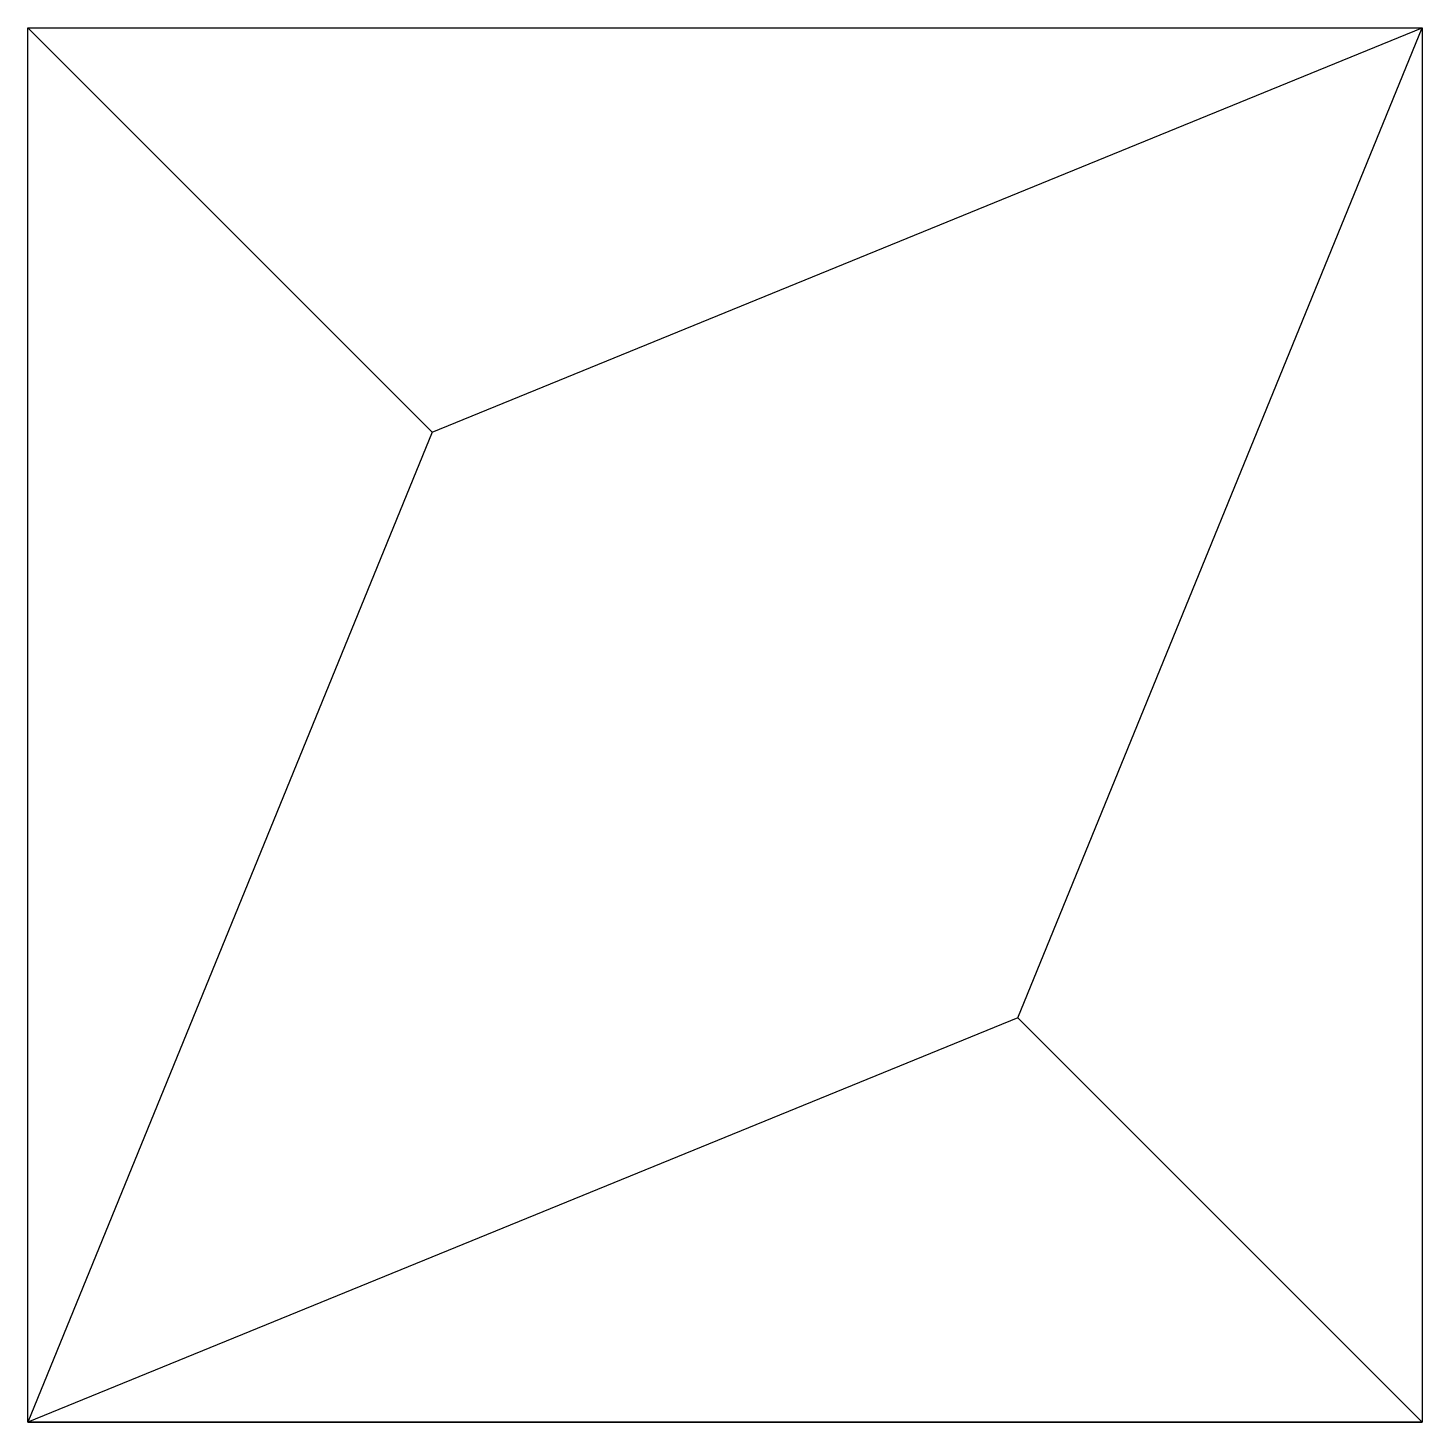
# Model space of a CAD drawing. Header units: millimetres. Extents: x 95.7 to 115.7, y 217 to 237.
import ezdxf

# ---------------------------------------------------------------- set-up
doc = ezdxf.new("R2010")
doc.units = ezdxf.units.MM
doc.layers.add('mattonella', color=7, linetype='Continuous')

msp = doc.modelspace()

# ---------------------------------------------------------------- linework, layer by layer
at = {"layer": 'mattonella'}
for p, q in [((95.693, 237.018), (101.493, 231.218)), ((101.493, 231.218), (115.693, 237.018)), ((109.893, 222.818), (115.693, 237.018)), ((101.493, 231.218), (95.693, 217.018)), ((109.893, 222.818), (95.693, 217.018)), ((115.693, 217.018), (109.893, 222.818)), ((95.693, 217.018), (115.693, 217.018))]:
    msp.add_line(p, q, dxfattribs=at)
msp.add_lwpolyline([(115.693, 237.018), (115.693, 217.018), (95.693, 217.018), (95.693, 237.018), (115.693, 237.018)], dxfattribs=at)

doc.saveas('drawing.dxf')
